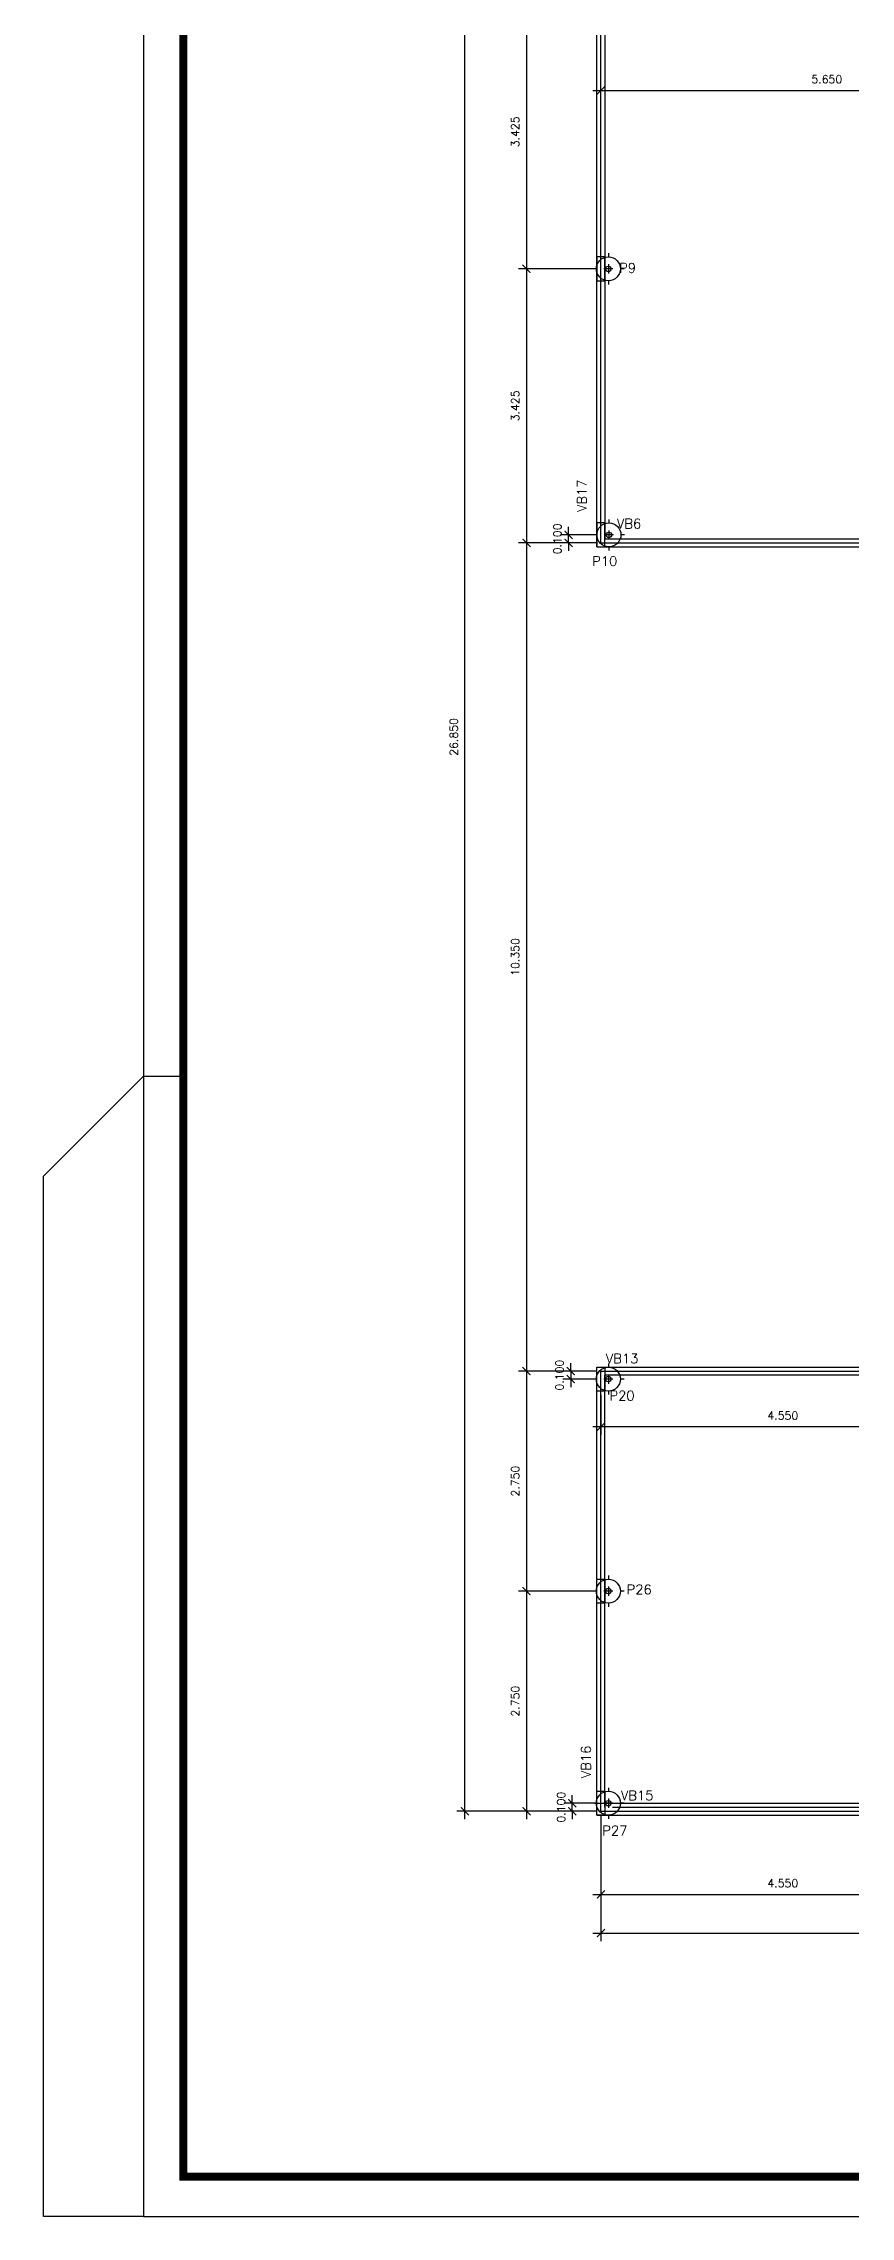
# Model space of a CAD drawing. Extents: x 33.7 to 93.2, y 43.7 to 85.8.
# Drawn here: x 33.7 to 43.8, y 43.7 to 70.86 of the extents above; entities that cross this region are included whole.
import ezdxf

# ---------------------------------------------------------------- set-up
doc = ezdxf.new("R2010")
doc.units = 0
doc.header["$MEASUREMENT"] = 0
doc.header["$PDMODE"] = 3
doc.layers.get('0').update_dxf_attribs({"linetype": 'CONTINUOUS'})
doc.layers.get('Defpoints').update_dxf_attribs({"linetype": 'CONTINUOUS'})
for name, color, linetype in [('COTAS', 1, 'CONTINUOUS'), ('ESTACA', 3, 'CONTINUOUS'), ('PILAR', 6, 'CONTINUOUS'), ('PROV', 9, 'CONTINUOUS'), ('TEXTO0', 7, 'CONTINUOUS'), ('VIGAS', 2, 'CONTINUOUS')]:
    doc.layers.add(name, color=color, linetype=linetype)
doc.styles.add('PADRAO_TXT', font='romans.shx')
doc.styles.add('TEXTO1', font='romant.shx')
doc.dimstyles.new('1-100', dxfattribs={"dimtxt": 0.1, "dimasz": 0.1, "dimexe": 0.1, "dimexo": 0.05, "dimgap": 0.09, "dimtad": 1, "dimdec": 3, "dimzin": 0, "dimdsep": 46, "dimtxsty": 'PADRAO_TXT', "dimblk1": 'ARCHTICK', "dimblk2": 'ARCHTICK', "dimsah": 1, "dimcen": 0.09, "dimdle": 0.1, "dimadec": 0, "dimazin": 0, "dimtfac": 1, "dimtdec": 4, "dimtix": 1, "dimtmove": 0, "dimatfit": 3, "dimldrblk": 'ARCHTICK', "dimfxl": 1, "dimtolj": 1, "dimtzin": 0, "dimarcsym": 0})

# ---------------------------------------------------------------- blocks, each defined once
blk = doc.blocks.new('_ArchTick')
at = {"color": 0, "const_width": 0.15}
blk.add_lwpolyline([(-0.5, -0.5), (0.5, 0.5)], dxfattribs=at)
blk = doc.blocks.new('*D27')
at = {"layer": 'COTAS', "color": 0, "lineweight": -2, "transparency": 16777216}
for p, q in [((39.744, 71.57), (39.744, 67.945)), ((40.575, 68.045), (39.644, 68.045))]:
    blk.add_line(p, q, dxfattribs=at)
at = {"layer": 'Defpoints', "color": 0, "transparency": 16777216}
for p in [(40.675, 71.47), (39.744, 68.045), (40.625, 68.045)]:
    blk.add_point(p, dxfattribs=at)
at = {"layer": 'COTAS', "color": 0, "lineweight": -2, "transparency": 16777216, "xscale": 0.1, "yscale": 0.1, "zscale": 0.1}
for p, rotation in [((39.744, 71.47), 90), ((39.744, 68.045), 270)]:
    blk.add_blockref('_ArchTick', p, dxfattribs=dict(at, rotation=rotation))
at = {"layer": 'COTAS', "color": 0, "transparency": 16777216, "insert": (39.604, 69.757), "char_height": 0.1, "attachment_point": 5, "rotation": 90, "style": 'PADRAO_TXT'}
blk.add_mtext('\\A1;3.425', dxfattribs=at)
blk = doc.blocks.new('*D28')
at = {"layer": 'COTAS', "color": 0, "lineweight": -2, "transparency": 16777216}
for p, q in [((39.744, 68.145), (39.744, 64.52)), ((40.625, 64.62), (39.644, 64.62))]:
    blk.add_line(p, q, dxfattribs=at)
at = {"layer": 'Defpoints', "color": 0, "transparency": 16777216}
for p in [(40.625, 68.045), (39.744, 64.62), (40.675, 64.62)]:
    blk.add_point(p, dxfattribs=at)
at = {"layer": 'COTAS', "color": 0, "lineweight": -2, "transparency": 16777216, "xscale": 0.1, "yscale": 0.1, "zscale": 0.1}
for p, rotation in [((39.744, 68.045), 90), ((39.744, 64.62), 270)]:
    blk.add_blockref('_ArchTick', p, dxfattribs=dict(at, rotation=rotation))
at = {"layer": 'COTAS', "color": 0, "transparency": 16777216, "insert": (39.604, 66.332), "char_height": 0.1, "attachment_point": 5, "rotation": 90, "style": 'PADRAO_TXT'}
blk.add_mtext('\\A1;3.425', dxfattribs=at)
blk = doc.blocks.new('*D29')
at = {"layer": 'COTAS', "color": 0, "lineweight": -2, "transparency": 16777216}
for p, q in [((40.575, 64.72), (40.17, 64.72)), ((40.27, 64.72), (40.27, 64.82)), ((40.27, 64.62), (40.27, 64.72)), ((40.625, 64.62), (40.17, 64.62)), ((40.27, 64.62), (40.27, 64.52))]:
    blk.add_line(p, q, dxfattribs=at)
at = {"layer": 'Defpoints', "color": 0, "transparency": 16777216}
for p in [(40.27, 64.72), (40.625, 64.72), (40.675, 64.62)]:
    blk.add_point(p, dxfattribs=at)
at = {"layer": 'COTAS', "color": 0, "lineweight": -2, "transparency": 16777216, "xscale": 0.1, "yscale": 0.1, "zscale": 0.1}
for p, rotation in [((40.27, 64.72), 270), ((40.27, 64.62), 90)]:
    blk.add_blockref('_ArchTick', p, dxfattribs=dict(at, rotation=rotation))
at = {"layer": 'COTAS', "color": 0, "transparency": 16777216, "insert": (40.13, 64.67), "char_height": 0.1, "attachment_point": 5, "rotation": 90, "style": 'PADRAO_TXT'}
blk.add_mtext('\\A1;0.100', dxfattribs=at)
blk = doc.blocks.new('*D30')
at = {"layer": 'COTAS', "color": 0, "lineweight": -2, "transparency": 16777216}
for p, q in [((39.744, 64.72), (39.744, 54.17)), ((40.575, 64.62), (39.644, 64.62)), ((40.625, 54.27), (39.644, 54.27))]:
    blk.add_line(p, q, dxfattribs=at)
at = {"layer": 'Defpoints', "color": 0, "transparency": 16777216}
for p in [(40.625, 64.62), (39.744, 54.27), (40.675, 54.27)]:
    blk.add_point(p, dxfattribs=at)
at = {"layer": 'COTAS', "color": 0, "lineweight": -2, "transparency": 16777216, "xscale": 0.1, "yscale": 0.1, "zscale": 0.1}
for p, rotation in [((39.744, 64.62), 90), ((39.744, 54.27), 270)]:
    blk.add_blockref('_ArchTick', p, dxfattribs=dict(at, rotation=rotation))
at = {"layer": 'COTAS', "color": 0, "transparency": 16777216, "insert": (39.604, 59.445), "char_height": 0.1, "attachment_point": 5, "rotation": 90, "style": 'PADRAO_TXT'}
blk.add_mtext('\\A1;10.350', dxfattribs=at)
blk = doc.blocks.new('*D31')
at = {"layer": 'COTAS', "color": 0, "lineweight": -2, "transparency": 16777216}
for p, q in [((39.744, 54.37), (39.744, 51.42)), ((40.575, 51.52), (39.644, 51.52))]:
    blk.add_line(p, q, dxfattribs=at)
at = {"layer": 'Defpoints', "color": 0, "transparency": 16777216}
for p in [(40.675, 54.27), (39.744, 51.52), (40.625, 51.52)]:
    blk.add_point(p, dxfattribs=at)
at = {"layer": 'COTAS', "color": 0, "lineweight": -2, "transparency": 16777216, "xscale": 0.1, "yscale": 0.1, "zscale": 0.1}
for p, rotation in [((39.744, 54.27), 90), ((39.744, 51.52), 270)]:
    blk.add_blockref('_ArchTick', p, dxfattribs=dict(at, rotation=rotation))
at = {"layer": 'COTAS', "color": 0, "transparency": 16777216, "insert": (39.604, 52.895), "char_height": 0.1, "attachment_point": 5, "rotation": 90, "style": 'PADRAO_TXT'}
blk.add_mtext('\\A1;2.750', dxfattribs=at)
blk = doc.blocks.new('*D32')
at = {"layer": 'COTAS', "color": 0, "lineweight": -2, "transparency": 16777216}
for p, q in [((39.744, 51.62), (39.744, 48.67)), ((40.625, 48.77), (39.644, 48.77))]:
    blk.add_line(p, q, dxfattribs=at)
at = {"layer": 'Defpoints', "color": 0, "transparency": 16777216}
for p in [(40.625, 51.52), (39.744, 48.77), (40.675, 48.77)]:
    blk.add_point(p, dxfattribs=at)
at = {"layer": 'COTAS', "color": 0, "lineweight": -2, "transparency": 16777216, "xscale": 0.1, "yscale": 0.1, "zscale": 0.1}
for p, rotation in [((39.744, 51.52), 90), ((39.744, 48.77), 270)]:
    blk.add_blockref('_ArchTick', p, dxfattribs=dict(at, rotation=rotation))
at = {"layer": 'COTAS', "color": 0, "transparency": 16777216, "insert": (39.604, 50.145), "char_height": 0.1, "attachment_point": 5, "rotation": 90, "style": 'PADRAO_TXT'}
blk.add_mtext('\\A1;2.750', dxfattribs=at)
blk = doc.blocks.new('*D33')
at = {"layer": 'COTAS', "color": 0, "lineweight": -2, "transparency": 16777216}
for p, q in [((40.297, 54.27), (40.297, 54.37)), ((40.575, 54.27), (40.197, 54.27)), ((40.575, 54.17), (40.197, 54.17)), ((40.297, 54.27), (40.297, 54.17)), ((40.297, 54.17), (40.297, 54.07))]:
    blk.add_line(p, q, dxfattribs=at)
at = {"layer": 'Defpoints', "color": 0, "transparency": 16777216}
for p in [(40.297, 54.17), (40.625, 54.27), (40.625, 54.17)]:
    blk.add_point(p, dxfattribs=at)
at = {"layer": 'COTAS', "color": 0, "lineweight": -2, "transparency": 16777216, "xscale": 0.1, "yscale": 0.1, "zscale": 0.1}
for p, rotation in [((40.297, 54.27), 270), ((40.297, 54.17), 90)]:
    blk.add_blockref('_ArchTick', p, dxfattribs=dict(at, rotation=rotation))
at = {"layer": 'COTAS', "color": 0, "transparency": 16777216, "insert": (40.157, 54.22), "char_height": 0.1, "attachment_point": 5, "rotation": 90, "style": 'PADRAO_TXT'}
blk.add_mtext('\\A1;0.100', dxfattribs=at)
blk = doc.blocks.new('*D34')
at = {"layer": 'COTAS', "color": 0, "lineweight": -2, "transparency": 16777216}
for p, q in [((40.317, 48.87), (40.317, 48.97)), ((40.575, 48.87), (40.217, 48.87)), ((40.575, 48.77), (40.217, 48.77)), ((40.317, 48.77), (40.317, 48.87)), ((40.317, 48.77), (40.317, 48.67))]:
    blk.add_line(p, q, dxfattribs=at)
at = {"layer": 'Defpoints', "color": 0, "transparency": 16777216}
for p in [(40.317, 48.87), (40.625, 48.87), (40.625, 48.77)]:
    blk.add_point(p, dxfattribs=at)
at = {"layer": 'COTAS', "color": 0, "lineweight": -2, "transparency": 16777216, "xscale": 0.1, "yscale": 0.1, "zscale": 0.1}
for p, rotation in [((40.317, 48.87), 270), ((40.317, 48.77), 90)]:
    blk.add_blockref('_ArchTick', p, dxfattribs=dict(at, rotation=rotation))
at = {"layer": 'COTAS', "color": 0, "transparency": 16777216, "insert": (40.177, 48.82), "char_height": 0.1, "attachment_point": 5, "rotation": 90, "style": 'PADRAO_TXT'}
blk.add_mtext('\\A1;0.100', dxfattribs=at)
blk = doc.blocks.new('*D38')
at = {"layer": 'COTAS', "color": 0, "lineweight": -2, "transparency": 16777216}
for p, q in [((40.675, 53.97), (40.675, 53.474)), ((45.325, 53.574), (40.575, 53.574))]:
    blk.add_line(p, q, dxfattribs=at)
at = {"layer": 'Defpoints', "color": 0, "transparency": 16777216}
for p in [(45.225, 54.22), (40.675, 54.02), (40.675, 53.574)]:
    blk.add_point(p, dxfattribs=at)
at = {"layer": 'COTAS', "color": 0, "lineweight": -2, "transparency": 16777216, "xscale": 0.1, "yscale": 0.1, "zscale": 0.1, "rotation": 180}
blk.add_blockref('_ArchTick', (40.675, 53.574), dxfattribs=at)
at = {"layer": 'COTAS', "color": 0, "lineweight": -2, "transparency": 16777216, "xscale": 0.1, "yscale": 0.1, "zscale": 0.1}
blk.add_blockref('_ArchTick', (45.225, 53.574), dxfattribs=at)
at = {"layer": 'COTAS', "color": 0, "transparency": 16777216, "insert": (42.95, 53.714), "char_height": 0.1, "attachment_point": 5, "style": 'PADRAO_TXT'}
blk.add_mtext('\\A1;4.550', dxfattribs=at)
blk = doc.blocks.new('*D44')
at = {"layer": 'COTAS', "color": 0, "lineweight": -2, "transparency": 16777216}
for p, q in [((40.675, 70.17), (40.675, 70.374)), ((46.325, 70.17), (46.325, 70.374)), ((40.575, 70.274), (46.425, 70.274))]:
    blk.add_line(p, q, dxfattribs=at)
at = {"layer": 'Defpoints', "color": 0, "transparency": 16777216}
for p in [(40.675, 70.12), (46.325, 70.274), (46.325, 70.12)]:
    blk.add_point(p, dxfattribs=at)
at = {"layer": 'COTAS', "color": 0, "lineweight": -2, "transparency": 16777216, "xscale": 0.1, "yscale": 0.1, "zscale": 0.1, "rotation": 180}
blk.add_blockref('_ArchTick', (40.675, 70.274), dxfattribs=at)
at = {"layer": 'COTAS', "color": 0, "lineweight": -2, "transparency": 16777216, "xscale": 0.1, "yscale": 0.1, "zscale": 0.1}
blk.add_blockref('_ArchTick', (46.325, 70.274), dxfattribs=at)
at = {"layer": 'COTAS', "color": 0, "transparency": 16777216, "insert": (43.5, 70.414), "char_height": 0.1, "attachment_point": 5, "style": 'PADRAO_TXT'}
blk.add_mtext('\\A1;5.650', dxfattribs=at)
blk = doc.blocks.new('*D70')
at = {"layer": 'COTAS', "color": 0, "lineweight": -2, "transparency": 16777216}
for p, q in [((40.675, 48.72), (40.675, 47.63)), ((45.225, 48.4), (45.225, 47.63)), ((40.575, 47.73), (45.325, 47.73))]:
    blk.add_line(p, q, dxfattribs=at)
at = {"layer": 'Defpoints', "color": 0, "transparency": 16777216}
for p in [(40.675, 48.77), (45.225, 48.45), (45.225, 47.73)]:
    blk.add_point(p, dxfattribs=at)
at = {"layer": 'COTAS', "color": 0, "lineweight": -2, "transparency": 16777216, "xscale": 0.1, "yscale": 0.1, "zscale": 0.1, "rotation": 180}
blk.add_blockref('_ArchTick', (40.675, 47.73), dxfattribs=at)
at = {"layer": 'COTAS', "color": 0, "lineweight": -2, "transparency": 16777216, "xscale": 0.1, "yscale": 0.1, "zscale": 0.1}
blk.add_blockref('_ArchTick', (45.225, 47.73), dxfattribs=at)
at = {"layer": 'COTAS', "color": 0, "transparency": 16777216, "insert": (42.95, 47.87), "char_height": 0.1, "attachment_point": 5, "style": 'PADRAO_TXT'}
blk.add_mtext('\\A1;4.550', dxfattribs=at)
blk = doc.blocks.new('*D75')
at = {"layer": 'COTAS', "color": 0, "lineweight": -2, "transparency": 16777216}
for p, q in [((40.675, 48.125), (40.675, 47.147)), ((55.025, 48.1), (55.025, 47.147)), ((40.575, 47.247), (55.125, 47.247))]:
    blk.add_line(p, q, dxfattribs=at)
at = {"layer": 'Defpoints', "color": 0, "transparency": 16777216}
for p in [(40.675, 48.175), (55.025, 48.15), (55.025, 47.247)]:
    blk.add_point(p, dxfattribs=at)
at = {"layer": 'COTAS', "color": 0, "lineweight": -2, "transparency": 16777216, "xscale": 0.1, "yscale": 0.1, "zscale": 0.1, "rotation": 180}
blk.add_blockref('_ArchTick', (40.675, 47.247), dxfattribs=at)
at = {"layer": 'COTAS', "color": 0, "lineweight": -2, "transparency": 16777216, "xscale": 0.1, "yscale": 0.1, "zscale": 0.1}
blk.add_blockref('_ArchTick', (55.025, 47.247), dxfattribs=at)
at = {"layer": 'COTAS', "color": 0, "transparency": 16777216, "insert": (47.85, 47.387), "char_height": 0.1, "attachment_point": 5, "style": 'PADRAO_TXT'}
blk.add_mtext('\\A1;14.350', dxfattribs=at)
blk = doc.blocks.new('*D76')
at = {"layer": 'COTAS', "color": 0, "lineweight": -2, "transparency": 16777216}
for p, q in [((39.848, 75.62), (38.874, 75.62)), ((38.974, 48.67), (38.974, 75.72)), ((39.848, 48.77), (38.874, 48.77))]:
    blk.add_line(p, q, dxfattribs=at)
at = {"layer": 'Defpoints', "color": 0, "transparency": 16777216}
for p in [(38.974, 75.62), (39.898, 75.62), (39.898, 48.77)]:
    blk.add_point(p, dxfattribs=at)
at = {"layer": 'COTAS', "color": 0, "lineweight": -2, "transparency": 16777216, "xscale": 0.1, "yscale": 0.1, "zscale": 0.1}
for p, rotation in [((38.974, 75.62), 90), ((38.974, 48.77), 270)]:
    blk.add_blockref('_ArchTick', p, dxfattribs=dict(at, rotation=rotation))
at = {"layer": 'COTAS', "color": 0, "transparency": 16777216, "insert": (38.834, 62.195), "char_height": 0.1, "attachment_point": 5, "rotation": 90, "style": 'PADRAO_TXT'}
blk.add_mtext('\\A1;26.850', dxfattribs=at)
blk = doc.blocks.new('ESTR-ESTACA')
for p, q in [((-0.15, 0), (-0.196, 0)), ((0.057, 0), (-0.057, 0)), ((0, 0.194), (0, 0.15)), ((0, 0.057), (0, -0.057)), ((0.196, 0), (0.15, 0)), ((0, -0.15), (0, -0.194))]:
    blk.add_line(p, q)
for radius in [0.15, 0.034]:
    blk.add_circle((0, 0), radius)

msp = doc.modelspace()

# ---------------------------------------------------------------- linework, layer by layer
msp.add_lwpolyline([(34.9523, 43.7045), (93.1523, 43.7045), (93.1523, 85.7545), (34.9523, 85.7545)], close=True)
at = {"const_width": 0.1}
msp.add_lwpolyline([(35.4523, 44.2044), (92.6523, 44.2044), (92.6523, 85.2544), (35.4523, 85.2544)], close=True, dxfattribs=at)
msp.add_lwpolyline([(34.9523, 43.7045), (33.7023, 43.7045), (33.7023, 56.7045), (34.953, 57.9545), (35.453, 57.9545)])
at = {"layer": 'PILAR'}
for points in [[(40.6253, 67.8949), (40.7253, 67.8949), (40.7253, 68.1949), (40.6253, 68.1949)], [(40.6253, 64.5699), (40.7253, 64.5699), (40.7253, 64.8699), (40.6253, 64.8699)], [(40.6253, 54.3199), (40.7253, 54.3199), (40.7253, 54.0199), (40.6253, 54.0199)], [(40.6253, 51.6699), (40.7253, 51.6699), (40.7253, 51.3699), (40.6253, 51.3699)], [(40.6253, 49.0199), (40.7253, 49.0199), (40.7253, 48.7199), (40.6253, 48.7199)]]:
    msp.add_lwpolyline(points, close=True, dxfattribs=at)
at = {"layer": 'PROV'}
for p, q in [((40.6753, 64.6199), (40.6753, 75.6199)), ((40.6753, 64.6199), (50.3753, 64.6199)), ((40.6753, 48.7699), (40.6753, 54.2699)), ((40.6753, 54.2699), (50.3753, 54.2699)), ((40.5968, 48.8699), (55.0753, 48.8699)), ((40.6753, 48.7699), (55.0253, 48.7699))]:
    msp.add_line(p, q, dxfattribs=at)
at = {"layer": 'VIGAS'}
for p, q in [((40.6253, 64.5699), (40.6253, 75.6699)), ((40.7253, 71.4199), (40.7253, 64.6699)), ((40.7253, 64.6699), (46.2753, 64.6699)), ((40.6253, 64.5699), (45.1753, 64.5699)), ((40.6253, 48.7199), (40.6253, 54.3199)), ((40.6253, 54.3199), (45.1753, 54.3199)), ((40.7253, 48.8199), (40.7253, 54.2199)), ((49.0106, 54.2199), (40.7253, 54.2199)), ((40.6253, 48.7199), (55.0753, 48.7199)), ((40.8179, 48.8199), (50.4179, 48.8199))]:
    msp.add_line(p, q, dxfattribs=at)

# ---------------------------------------------------------------- block references
at = {"layer": 'ESTACA'}
for p in [(40.7679, 68.0449), (40.7753, 64.7199), (40.7679, 54.1699), (40.7679, 51.5199), (40.7679, 48.8699)]:
    msp.add_blockref('ESTR-ESTACA', p, dxfattribs=at)

# ---------------------------------------------------------------- texts
at = {"layer": 'TEXTO0', "style": 'TEXTO1'}
for s, p in [('P9', (40.9032, 67.9958)), ('VB6', (40.8755, 64.8004)), ('P10', (40.566, 64.3317)), ('VB13', (40.7368, 54.3674)), ('P20', (40.7823, 53.903)), ('P26', (40.9967, 51.4807)), ('VB15', (40.9255, 48.9066)), ('P27', (40.6924, 48.4683))]:
    msp.add_text(s, height=0.12, dxfattribs=at).set_placement(p)
for s, p in [('VB17', (40.4965, 65.0062)), ('VB16', (40.5481, 49.1829))]:
    msp.add_text(s, height=0.12, rotation=90, dxfattribs=at).set_placement(p)

# ---------------------------------------------------------------- dimensions: what is measured, and where the dimension line sits
at = {"layer": 'COTAS'}
for base, p1, p2, picture, middle in [((38.9739, 75.6199), (39.8983, 48.7699), (39.8983, 75.6199), '*D76', (38.8339, 62.1949)), ((39.7442, 54.2699), (40.6253, 64.6199), (40.6753, 54.2699), '*D30', (39.6042, 59.4449)), ((40.2698, 64.7199), (40.6753, 64.6199), (40.6253, 64.7199), '*D29', (40.1298, 64.6699)), ((40.297, 54.1699), (40.6253, 54.2699), (40.6253, 54.1699), '*D33', (40.157, 54.2199)), ((40.317, 48.8699), (40.6253, 48.7699), (40.6253, 48.8699), '*D34', (40.177, 48.8199))]:
    dim = msp.add_linear_dim(base=base, p1=p1, p2=p2, angle=90, dimstyle='1-100', dxfattribs=at)
    dim.commit()
    dim.dimension.update_dxf_attribs({"geometry": picture, "text_midpoint": middle})
for base, p1, p2, picture, middle in [((39.7442, 68.0449), (40.6753, 71.4699), (40.6253, 68.0449), '*D27', (39.6042, 69.7574)), ((39.7442, 64.6199), (40.6253, 68.0449), (40.6753, 64.6199), '*D28', (39.6042, 66.3324)), ((39.7442, 51.5199), (40.6753, 54.2699), (40.6253, 51.5199), '*D31', (39.6042, 52.8949)), ((39.7442, 48.7699), (40.6253, 51.5199), (40.6753, 48.7699), '*D32', (39.6042, 50.1449))]:
    dim = msp.add_linear_dim(base=base, p1=p1, p2=p2, angle=90, dimstyle='1-100', override={"dimse1": 1, "dimtmove": 1}, dxfattribs=at)
    dim.commit()
    dim.dimension.update_dxf_attribs({"geometry": picture, "text_midpoint": middle})
for base, p1, p2, picture, middle in [((46.3253, 70.2736), (40.6753, 70.1199), (46.3253, 70.1199), '*D44', (43.5003, 70.4136)), ((45.2253, 47.7297), (40.6753, 48.7699), (45.2253, 48.4497), '*D70', (42.9503, 47.8697)), ((55.0253, 47.2468), (40.6753, 48.1748), (55.0253, 48.1498), '*D75', (47.8503, 47.3868))]:
    dim = msp.add_linear_dim(base=base, p1=p1, p2=p2, dimstyle='1-100', dxfattribs=at)
    dim.commit()
    dim.dimension.update_dxf_attribs({"geometry": picture, "text_midpoint": middle})
dim = msp.add_linear_dim(base=(40.6753, 53.5743), p1=(45.2253, 54.2199), p2=(40.6753, 54.0199), dimstyle='1-100', override={"dimse1": 1, "dimtmove": 1}, dxfattribs=at)
dim.commit()
dim.dimension.update_dxf_attribs({"geometry": '*D38', "text_midpoint": (42.9503, 53.7143)})

doc.saveas('drawing.dxf')
